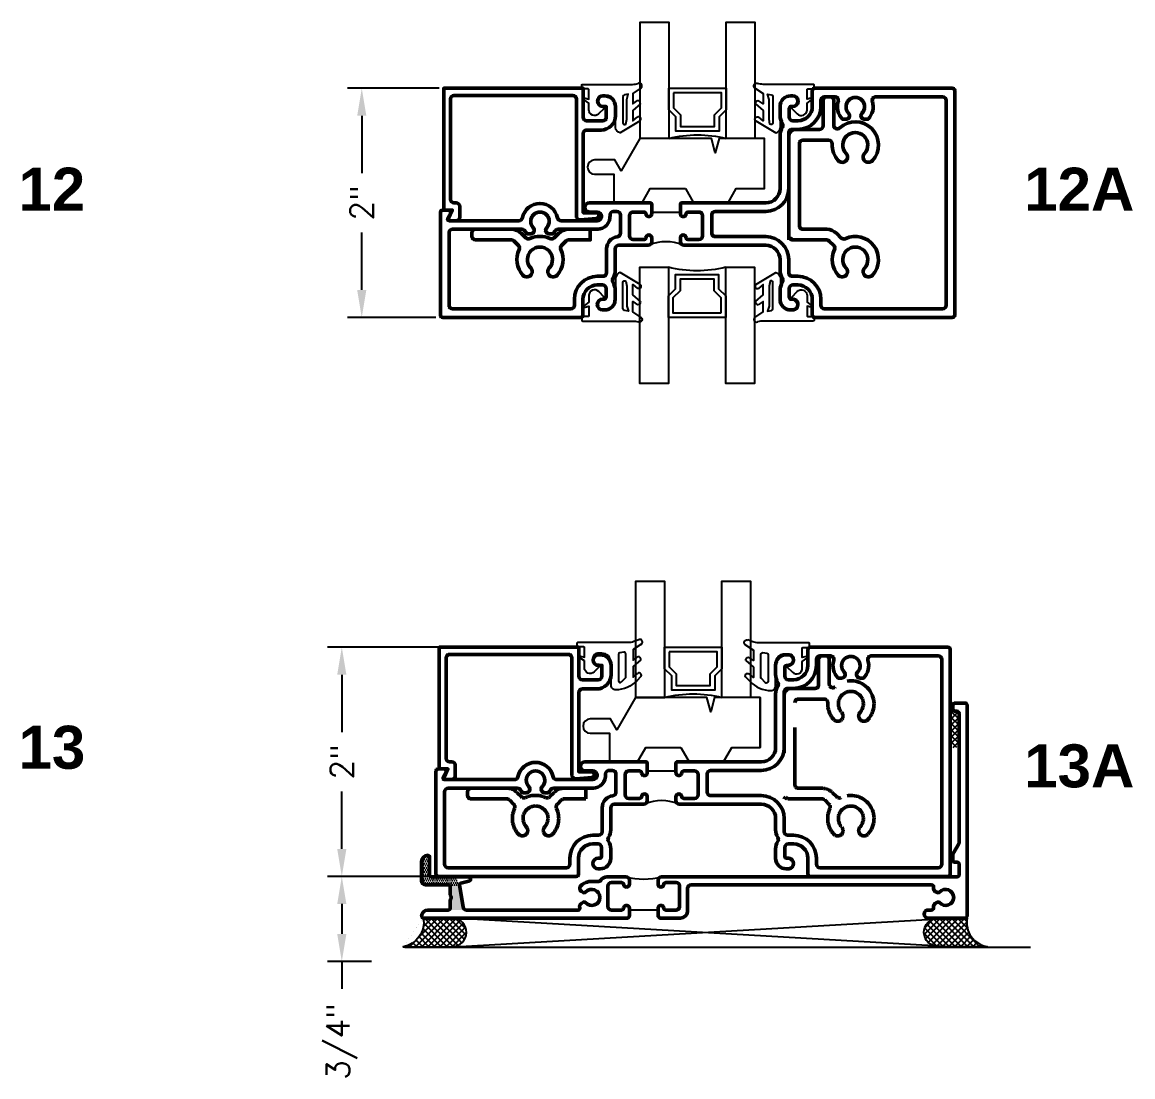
# Model space of a CAD drawing. Extents: x 0 to 139, y -15 to 75.
# Drawn here: x 21.304 to 23.725, y 3.114 to 5.414 of the extents above; entities that cross this region are included whole.
import ezdxf

# ---------------------------------------------------------------- set-up
doc = ezdxf.new("R2010")
doc.units = 0
doc.header["$MEASUREMENT"] = 0
doc.header["$PDMODE"] = 3
doc.linetypes.add('HIDDEN2', pattern=[0.1875, 0.125, -0.0625])
doc.layers.get('DEFPOINTS').update_dxf_attribs({"linetype": 'CONTINUOUS'})
for name, color, linetype in [('R-ANNO-DIMS', 3, 'CONTINUOUS'), ('R-ANNO-TEXT', 6, 'CONTINUOUS'), ('R-Det1', 4, 'CONTINUOUS'), ('R-Det2', 2, 'CONTINUOUS'), ('R-DET3', 5, 'CONTINUOUS'), ('R-OTLN', 1, 'CONTINUOUS'), ('R-PAT1', 5, 'CONTINUOUS')]:
    doc.layers.add(name, color=color, linetype=linetype)
doc.styles.get("Standard").update_dxf_attribs({"font": 'simplex'})
doc.styles.add('style1', font='arialbd.ttf')
doc.dimstyles.new('1-4size', dxfattribs={"dimtxt": 0.05, "dimasz": 0.06, "dimexe": 0.03125, "dimexo": 0.03125, "dimgap": 0.03125, "dimtad": 0, "dimdec": 5, "dimlfac": 4, "dimzin": 4, "dimdsep": 46, "dimlunit": 5, "dimtxsty": 'Standard', "dimcen": 0, "dimclrd": 256, "dimclre": 256, "dimclrt": 256, "dimadec": 0, "dimazin": 1, "dimtfac": 1, "dimtdec": 5, "dimtofl": 0, "dimtmove": 0, "dimatfit": 3, "dimfxl": 1, "dimfrac": 2, "dimtolj": 1, "dimtzin": 4, "dimarcsym": 0})
pattern_1 = [(45, (21.633847, 3.07383), (-0.006629126, 0.006629126), []), (135, (21.633847, 3.07383), (-0.006629126, -0.006629126), [])]

# ---------------------------------------------------------------- blocks, each defined once
blk = doc.blocks.new('*D101')
at = {"layer": 'DEFPOINTS', "color": 0}
for p in [(22.2444, 5.2697), (22.0442, 4.7699), (22.2373, 4.7699)]:
    blk.add_point(p, dxfattribs=at)
at = {"layer": 'R-ANNO-DIMS', "lineweight": -2}
for p, q in [((22.2131, 5.2697), (22.0129, 5.2697)), ((22.0442, 5.2097), (22.0442, 5.0844)), ((22.0442, 4.8299), (22.0442, 4.9552)), ((22.206, 4.7699), (22.0129, 4.7699))]:
    blk.add_line(p, q, dxfattribs=at)
at = {"layer": 'R-ANNO-DIMS'}
for points in [[(22.0342, 5.2097), (22.0542, 5.2097), (22.0442, 5.2697)], [(22.0342, 4.8299), (22.0542, 4.8299), (22.0442, 4.7699)]]:
    blk.add_solid(points, dxfattribs=at)
at = {"layer": 'R-ANNO-DIMS', "insert": (22.0442, 5.0198), "char_height": 0.05, "attachment_point": 5, "rotation": 90}
blk.add_mtext('\\A1;2"', dxfattribs=at)
blk = doc.blocks.new('*D87')
at = {"layer": 'DEFPOINTS', "color": 0}
for p in [(22.0007, 3.5507), (22.2411, 3.5507), (22.0963, 3.3654)]:
    blk.add_point(p, dxfattribs=at)
at = {"layer": 'R-ANNO-DIMS', "lineweight": -2}
for p, q in [((22.2098, 3.5507), (21.9694, 3.5507)), ((22.0007, 3.4907), (22.0007, 3.4254)), ((22.0651, 3.3654), (21.9694, 3.3654)), ((22.0007, 3.3654), (22.0007, 3.3054))]:
    blk.add_line(p, q, dxfattribs=at)
at = {"layer": 'R-ANNO-DIMS'}
for points in [[(21.9907, 3.4907), (22.0107, 3.4907), (22.0007, 3.5507)], [(21.9907, 3.4254), (22.0107, 3.4254), (22.0007, 3.3654)]]:
    blk.add_solid(points, dxfattribs=at)
at = {"layer": 'R-ANNO-DIMS', "insert": (22.0007, 3.1908), "char_height": 0.05, "attachment_point": 5, "rotation": 90}
blk.add_mtext('\\A1;3/4"', dxfattribs=at)
blk = doc.blocks.new('*D105')
at = {"layer": 'DEFPOINTS', "color": 0}
for p in [(22.0007, 4.0506), (22.2444, 4.0506), (22.2411, 3.5507)]:
    blk.add_point(p, dxfattribs=at)
at = {"layer": 'R-ANNO-DIMS', "lineweight": -2}
for p, q in [((22.2132, 4.0506), (21.9694, 4.0506)), ((22.0007, 3.9906), (22.0007, 3.8652)), ((22.0007, 3.6107), (22.0007, 3.7361)), ((22.2098, 3.5507), (21.9694, 3.5507))]:
    blk.add_line(p, q, dxfattribs=at)
at = {"layer": 'R-ANNO-DIMS'}
for points in [[(21.9907, 3.9906), (22.0107, 3.9906), (22.0007, 4.0506)], [(21.9907, 3.6107), (22.0107, 3.6107), (22.0007, 3.5507)]]:
    blk.add_solid(points, dxfattribs=at)
at = {"layer": 'R-ANNO-DIMS', "insert": (22.0007, 3.8006), "char_height": 0.05, "attachment_point": 5, "rotation": 90}
blk.add_mtext('\\A1;2"', dxfattribs=at)
blk = doc.blocks.new('P2728')
at = {"layer": 'R-Det2'}
blk.add_lwpolyline([(0.442, -0.0279), (0.4061, -0.0635, -0.209411), (0.2223, -0.144, -0.414214), (0.1823, -0.104), (0.1823, 0.096, 0.414214), (0.1023, 0.176), (0.064, 0.176, 0.388879), (0.0241, 0.1395), (0.0227, 0.1235, 0.440011), (0.0626, 0.08), (0.0765, 0.08, -0.668179), (0.0836, 0.0629), (0.0354, 0.0146, -0.668179), (-0.05, 0.05), (-0.05, 0.1088), (-0.0896, 0.137, -0.836323), (-0.0829, 0.1512), (-0.05, 0.1424), (-0.05, 0.2263, 0.414214), (-0.056, 0.2323), (-0.106, 0.2323, -0.414214), (-0.112, 0.2383), (-0.112, 0.2663, -0.414214), (-0.106, 0.2723), (0.3321, 0.2723, 0.082176), (0.3804, 0.2803), (0.4258, 0.2966)], format="xyb", dxfattribs=at)
for points in [[(0.4498, 0.2574), (0.3762, 0.2079), (0.3762, 0.1168), (0.418, 0.1478)], [(0.4433, 0.1184), (0.3762, 0.0606), (0.3762, -0.0312), (0.4143, 0.0005)]]:
    blk.add_lwpolyline(points, dxfattribs=at)
at = {"layer": 'R-Det2', "lineweight": 25}
blk.add_lwpolyline([(0.2601, 0.1811, 0.372312), (0.2473, 0.1662), (0.2473, -0.064, 0.668179), (0.2729, -0.0746), (0.3068, -0.0407, 0.198912), (0.3112, -0.0301), (0.3112, 0.1712, 0.457395), (0.294, 0.186)], format="xyb", close=True, dxfattribs=at)
at = {"layer": 'R-Det2', "ltscale": 0.1}
for centre, radius, start, end in [((0.4329, 0.274), 0.0237, 292.23453, 112.23453), ((0.4136, 0.1184), 0.0297, 360, 81.53968), ((0.4269, -0.0149), 0.0199, 310.29781, 130.29781)]:
    blk.add_arc(centre, radius, start, end, dxfattribs=at)
blk = doc.blocks.new('P2728 compress')
at = {"layer": 'R-Det2'}
blk.add_lwpolyline([(176.2659, 42.9271), (176.3716, 42.7527, -0.301952), (176.3243, 42.7127), (176.1243, 42.7127, 0.414214), (176.0443, 42.6327), (176.0443, 42.5943, 0.388879), (176.0809, 42.5545), (176.0969, 42.5531, 0.440011), (176.1403, 42.5929), (176.1403, 42.6069, -0.668179), (176.1574, 42.614), (176.2057, 42.5657, -0.668179), (176.1703, 42.4804), (176.1115, 42.4804), (176.0833, 42.4407, -0.836323), (176.0691, 42.4474), (176.0779, 42.4804), (175.994, 42.4804, 0.414214), (175.988, 42.4744), (175.988, 42.4244, -0.414214), (175.982, 42.4184), (175.954, 42.4184, -0.414214), (175.948, 42.4244), (175.948, 42.8625, 0.083245), (175.9398, 42.9113), (175.9398, 42.9113)], format="xyb", dxfattribs=at)
for points in [[(175.9784, 42.9372), (176.0279, 42.8636), (176.119, 42.8636), (176.088, 42.9053)], [(176.1173, 42.9307), (176.1752, 42.8636), (176.267, 42.8636), (176.2353, 42.9016)]]:
    blk.add_lwpolyline(points, dxfattribs=at)
at = {"layer": 'R-Det2', "lineweight": 25}
blk.add_lwpolyline([(176.0393, 42.7905, 0.372312), (176.0541, 42.7777), (176.2843, 42.7777, 0.668179), (176.2949, 42.8033), (176.2522, 42.8117), (176.0784, 42.811), (176.0343, 42.8244)], format="xyb", close=True, dxfattribs=at)
at = {"layer": 'R-Det2', "ltscale": 0.1}
for centre, radius, start, end in [((175.9618, 42.9203), 0.0237, 22.23453, 202.23453), ((176.1173, 42.901), 0.0297, 90, 171.53968), ((176.2507, 42.9142), 0.0199, 40.29781, 220.29781)]:
    blk.add_arc(centre, radius, start, end, dxfattribs=at)

msp = doc.modelspace()

# ---------------------------------------------------------------- hatches: boundary and pattern name
at = {"layer": 'R-PAT1'}
h = msp.add_hatch(dxfattribs=at)
h.set_pattern_fill('ANSI37', color=256, scale=0.075, style=0)
h.set_pattern_definition(pattern_1)
h.paths.add_polyline_path([(23.3464368, 3.8320657), (23.3272857, 3.8320657), (23.3272857, 3.9112044), (23.3464368, 3.9112044)])
edge = h.paths.add_edge_path()
edge.add_line((23.3464368, 3.8320657), (23.3272857, 3.8320657))
h = msp.add_hatch(dxfattribs=at)
h.set_pattern_fill('DOTS', color=256, scale=0.075, style=0)
h.set_pattern_definition([(0, (21.8194956, 1.938483), (0.00234375, 0.0046875), [0, -0.0046875])])
edge = h.paths.add_edge_path()
edge.add_arc((22.2333047, 3.5289544), 0.00375, 0, 90)
edge.add_line((22.2333047, 3.5327044), (22.1833047, 3.5327044))
edge.add_arc((22.1833047, 3.5414544), 0.00875, 180, 270, ccw=False)
edge.add_line((22.1745547, 3.5414544), (22.1745547, 3.5834544))
edge.add_arc((22.1883047, 3.5834544), 0.01375, 90, 180, ccw=False)
edge.add_arc((22.1883047, 3.5934544), 0.00375, 0, 90, ccw=False)
edge.add_line((22.1920547, 3.5934544), (22.1920547, 3.5539544))
edge.add_arc((22.1958047, 3.5539544), 0.00375, 180, 270)
edge.add_line((22.1958047, 3.5502044), (22.2390547, 3.5502044))
edge.add_arc((22.2390547, 3.5347044), 0.0155, 0, 90, ccw=False)
edge.add_line((22.2545547, 3.5347044), (22.2545547, 3.5289544))
edge.add_line((22.2545547, 3.5289544), (22.2370547, 3.5289544))
h = msp.add_hatch(color=256, dxfattribs=at)
edge = h.paths.add_edge_path()
edge.add_line((22.2371843, 3.5105445), (22.2371843, 3.5287044))
edge.add_arc((22.2334343, 3.5287044), 0.00375, 0.0000001, 61.0449758)
edge.add_arc((22.2353708, 3.5322044), 0.00025, 90, 241.0449758, ccw=False)
edge.add_line((22.2353708, 3.5324544), (22.2573544, 3.5324544))
edge.add_arc((22.2573544, 3.5322044), 0.00025, -0.871147, 89.9999994, ccw=False)
edge.add_arc((22.2613539, 3.5321436), 0.00375, 179.1288536, 188.7056474)
edge.add_line((22.2576471, 3.531576), (22.2649272, 3.4840313))
edge.add_arc((22.272588, 3.4852044), 0.00775, 188.7056474, 249.6358653)
edge.add_arc((22.2698041, 3.4777044), 0.00025, -89.9999999, 69.6358653, ccw=False)
edge.add_line((22.2698041, 3.4774544), (22.2353708, 3.4774544))
edge.add_arc((22.2353708, 3.4777044), 0.00025, 118.9550242, 270, ccw=False)
edge.add_arc((22.2334343, 3.4812044), 0.00375, 298.9550242, 359.9999999)
edge.add_line((22.2371843, 3.4812044), (22.2371843, 3.4993642))
edge.add_arc((22.2409343, 3.4993642), 0.00375, 131.8103149, 180, ccw=False)
edge.add_arc((22.2359343, 3.5049544), 0.00375, 311.8103149, 408.1896851)
edge.add_arc((22.2409343, 3.5105445), 0.00375, 180, 228.1896851, ccw=False)
h = msp.add_hatch(dxfattribs=at)
h.set_pattern_fill('ANSI37', color=256, scale=0.075, style=0)
h.set_pattern_definition([(45, (21.546345, 3.07383), (-0.00662913, 0.00662913), []), (135, (21.546345, 3.07383), (-0.00662913, -0.00662913), [])])
edge = h.paths.add_edge_path()
edge.add_line((22.1339291, 3.3974886), (22.2410899, 3.3974886))
edge.add_arc((22.2410899, 3.4289325), 0.0314439, 270.0000074, 447.4627237)
edge.add_line((22.2424819, 3.4603456), (22.1784343, 3.4599544))
edge.add_arc((22.1258099, 3.4503606), 0.0534918, -81.2696477, 10.3319009, ccw=False)
h = msp.add_hatch(dxfattribs=at)
h.set_pattern_fill('ANSI37', color=256, scale=0.075, style=0)
h.set_pattern_definition(pattern_1)
edge = h.paths.add_edge_path()
edge.add_line((23.4085716, 3.3974886), (23.3014108, 3.3974886))
edge.add_arc((23.3014108, 3.4289325), 0.0314439, 92.5372763, 269.9999926, ccw=False)
edge.add_line((23.3000188, 3.4603456), (23.3640664, 3.4599544))
edge.add_arc((23.4166908, 3.4503606), 0.0534918, 169.6680991, 261.2696477)

# ---------------------------------------------------------------- linework, layer by layer
at = {"layer": 'R-Det1', "color": 5}
msp.add_line((22.1383969, 3.3966417), (23.5023969, 3.3966417), dxfattribs=at)
at = {"layer": 'R-Det1', "lineweight": 50}
for points in [[(22.5660966, 5.1787487, 0.4144), (22.5973466, 5.2099987), (22.5973466, 5.2299987, 0.413978903), (22.5740966, 5.2532487), (22.5699716, 5.2532487, 1), (22.5699716, 5.2299987), (22.5773466, 5.2299987), (22.5773466, 5.2064987, -0.412903226), (22.5695966, 5.1987487), (22.5348466, 5.1987487, -0.412903226), (22.5270966, 5.2064987), (22.5270966, 5.2697487), (22.2228216, 5.2697487), (22.2228216, 5.0042487), (22.2415716, 5.0042487), (22.2334216, 4.9866487, 0.54845844), (22.2370716, 4.9809987), (22.2503216, 4.9809987, 0.413333333), (22.2578216, 4.9884987), (22.2578216, 5.0042487), (22.2578216, 5.0119987, 0.412903226), (22.2500716, 5.0197487), (22.2453216, 5.0197487, -0.413333333), (22.2378216, 5.0272487), (22.2378216, 5.2464987, -0.412903226), (22.2455716, 5.2542487), (22.5043466, 5.2542487, -0.412903226), (22.5120966, 5.2464987), (22.5120966, 4.9906987, 0.437927019), (22.5204716, 4.9829737), (22.5555466, 4.9857737, 0.963981017), (22.5550716, 4.9982487), (22.5270966, 4.9982487), (22.5270966, 5.1709987, -0.412903226), (22.5348466, 5.1787487), (22.5660966, 5.1787487)], [(22.5563965, 3.9595796, 0.4144), (22.5876465, 3.9908296), (22.5876465, 4.0108296, 0.413978903), (22.5643965, 4.0340796), (22.5602715, 4.0340796, 1), (22.5602715, 4.0108296), (22.5676465, 4.0108296), (22.5676465, 3.9873296, -0.412903226), (22.5598965, 3.9795796), (22.5251465, 3.9795796, -0.412903226), (22.5173965, 3.9873296), (22.5173965, 4.0505796), (22.2131215, 4.0505796), (22.2131215, 3.7850796), (22.2318715, 3.7850796), (22.2237215, 3.7674796, 0.54845844), (22.2273715, 3.7618296), (22.2406215, 3.7618296, 0.413333333), (22.2481215, 3.7693296), (22.2481215, 3.7850796), (22.2481215, 3.7928296, 0.412903226), (22.2403715, 3.8005796), (22.2356215, 3.8005796, -0.413333333), (22.2281215, 3.8080796), (22.2281215, 4.0273296, -0.412903226), (22.2358715, 4.0350796), (22.4946465, 4.0350796, -0.412903226), (22.5023965, 4.0273296), (22.5023965, 3.7715296, 0.437927019), (22.5107715, 3.7638046), (22.5458465, 3.7666046, 0.963981017), (22.5453715, 3.7790796), (22.5173965, 3.7790796), (22.5173965, 3.9518296, -0.412903226), (22.5251465, 3.9595796), (22.5563965, 3.9595796)], [(22.6901925, 3.4774544), (22.6901925, 3.4637044), (22.6939425, 3.4599544), (22.7391925, 3.4599544, 0.414213562), (22.7546925, 3.4754544), (22.7546925, 3.5247044, -0.414213562), (22.7624425, 3.5324544), (23.286028, 3.5324544, -0.479177678), (23.2909111, 3.5263798, 0.326902553), (23.294605, 3.5180025), (23.2991103, 3.5154013, 0.362476227), (23.3038452, 3.5162233, -2.733900699), (23.3037981, 3.4936404, 0.363658542), (23.299053, 3.4944744), (23.2945388, 3.4918681, 0.32605407), (23.2908399, 3.483514, -0.478235213), (23.2859534, 3.4774544), (23.2790664, 3.4774544, 1), (23.2790664, 3.4599544), (23.3603164, 3.4599544, 0.414213562), (23.3640664, 3.4637044), (23.3640664, 3.9249544, 0.414213562), (23.3603164, 3.9287044), (23.3378164, 3.9287044, 0.414213562), (23.3328164, 3.9237044), (23.3328164, 3.9161173, 0.414213562), (23.3378164, 3.9111173), (23.3415664, 3.9111173, -0.414213562), (23.3465664, 3.9061173), (23.3465664, 3.6243598, -0.131652498), (23.3458965, 3.6218598), (23.3334863, 3.6003646, 0.131652498), (23.3328164, 3.5978646), (23.3328164, 3.5854544, 0.414213562), (23.3365664, 3.5817044), (23.3428164, 3.5817044, -0.414213562), (23.3465664, 3.5779544), (23.3465664, 3.5537044, -0.414213562), (23.3428164, 3.5499544), (22.6979425, 3.5499544, 0.414213562), (22.6901925, 3.5422044), (22.6901925, 3.5337044, 0.414213562), (22.6964425, 3.5274544, 0.414213562), (22.7026925, 3.5337044, -0.414213562), (22.7064425, 3.5374544), (22.7294425, 3.5374544, -0.414213562), (22.7371925, 3.5297044), (22.7371925, 3.4852044, -0.414213562), (22.7294425, 3.4774544), (22.7064425, 3.4774544, -0.414213562), (22.7026925, 3.4812044, 0.414213562), (22.6964425, 3.4874544, 0.414213562), (22.6901925, 3.4812044)], [(22.6276925, 3.4774544), (22.6276925, 3.4812044, 0.414213562), (22.6214425, 3.4874544, 0.414213562), (22.6151925, 3.4812044, -0.414213562), (22.6114425, 3.4774544), (22.5884425, 3.4774544, -0.414213562), (22.5806925, 3.4852044), (22.5806925, 3.5297044, -0.414213562), (22.5884425, 3.5374544), (22.6114425, 3.5374544, -0.414213562), (22.6151925, 3.5337044, 0.414213562), (22.6214425, 3.5274544, 0.414213562), (22.6276925, 3.5337044), (22.6276925, 3.5422044, 0.414213562), (22.6199425, 3.5499544), (22.5786925, 3.5499544, 0.264369316), (22.565374, 3.5423832, -0.264369316), (22.5610776, 3.5399409), (22.5456925, 3.5399409, 0.191511435), (22.5216595, 3.5303852, 0.502039847), (22.5231061, 3.5180394), (22.5276114, 3.5154382, 0.362476227), (22.5323463, 3.5162603, -2.733900699), (22.5322991, 3.4936773, 0.363658542), (22.5275541, 3.4945113), (22.5225316, 3.4916116), (22.5230516, 3.4919368, 0.367028404), (22.5196336, 3.4825102, -0.522670008), (22.5161183, 3.4774544), (22.272588, 3.4774544, -0.370379328), (22.2649272, 3.4840313), (22.2576471, 3.531576, -0.387335755), (22.2604459, 3.535782), (22.2777606, 3.5401032, 0.88462431), (22.2765499, 3.5499544), (22.1959343, 3.5499544, -0.414213562), (22.1921843, 3.5537044), (22.1921843, 3.5932044, 0.414213562), (22.1884343, 3.5969544, 0.414213562), (22.1746843, 3.5832044), (22.1746843, 3.5412044, 0.414213562), (22.1834343, 3.5324544), (22.2334343, 3.5324544, -0.414213562), (22.2371843, 3.5287044), (22.2371843, 3.5105445, 0.213421765), (22.2384343, 3.5077495, -0.430614686), (22.238586, 3.5023027), (22.2382827, 3.5019994, 0.198912367), (22.2371843, 3.4993478), (22.2371843, 3.4812044, -0.414213562), (22.2334343, 3.4774544), (22.1884343, 3.4774544, 0.414213562), (22.1746843, 3.4637044), (22.1746843, 3.4637044, 0.414213562), (22.1784343, 3.4599544), (22.6239425, 3.4599544), (22.6276925, 3.4637044)]]:
    msp.add_lwpolyline(points, format="xyb", close=True, dxfattribs=at)
at = {"layer": 'R-Det2', "color": 2, "linetype": 'Continuous'}
for p, q in [((22.6552686, 5.0198734), (22.5940948, 5.0198734)), ((22.7677686, 5.0198734), (22.8426921, 5.0198734)), ((22.6417857, 3.9412044), (22.7042857, 3.9412044)), ((22.8917857, 3.9412044), (22.8292857, 3.9412044)), ((22.9125197, 3.9412046), (22.9125197, 3.8319544)), ((22.6455685, 3.8007044), (22.5843947, 3.8007044)), ((22.7580685, 3.8007044), (22.8329921, 3.8007044))]:
    msp.add_line(p, q, dxfattribs=at)
at = {"layer": 'R-Det2', "color": 2}
for p, q in [((22.6417807, 3.9412041), (22.7042807, 3.9412041)), ((22.8917807, 3.9412041), (22.8292807, 3.9412041))]:
    msp.add_line(p, q, dxfattribs=at)
at = {"layer": 'R-Det2'}
for points in [[(22.7135711, 5.1603736), (22.6510711, 5.1603737), (22.6510711, 5.4138946), (22.7135711, 5.4138946), (22.7135711, 5.2698737), (22.8385711, 5.2698737), (22.8385711, 5.4138946), (22.9010711, 5.4138946), (22.9010711, 5.1603737), (22.8385711, 5.1603737), (22.8385711, 5.2698737), (22.8385711, 5.2228737), (22.8230711, 5.2073737), (22.8230711, 5.1761237), (22.7290711, 5.1761237), (22.7290711, 5.2073737), (22.7135711, 5.2228737), (22.7135711, 5.2698737), (22.7135711, 5.1603737, -0.123310184), (22.8385711, 5.1603737, 0.875557935)], [(22.8376585, 4.8794198), (22.9001585, 4.8794198), (22.9001585, 4.6258989), (22.8376585, 4.6258989), (22.8376585, 4.7699198), (22.7126585, 4.7699198), (22.7126585, 4.6258989), (22.6501585, 4.6258989), (22.6501585, 4.8794198), (22.7126585, 4.8794198), (22.7126585, 4.7699198), (22.7126585, 4.8169198), (22.7281585, 4.8324198), (22.7281585, 4.8636698), (22.8221585, 4.8636698), (22.8221585, 4.8324198), (22.8376585, 4.8169198), (22.8376585, 4.7699198), (22.8376585, 4.8794198, -0.123310184), (22.7126585, 4.8794198, 0.875557935)], [(22.7043846, 3.9412046), (22.6418846, 3.9412046), (22.6418846, 4.1947255), (22.7043846, 4.1947255), (22.7043846, 4.0507046), (22.8293846, 4.0507046), (22.8293846, 4.1947255), (22.8918846, 4.1947255), (22.8918846, 3.9412046), (22.8293846, 3.9412046), (22.8293846, 4.0507046), (22.8293846, 4.0037046), (22.8138846, 3.9882046), (22.8138846, 3.9569546), (22.7198846, 3.9569546), (22.7198846, 3.9882046), (22.7043846, 4.0037046), (22.7043846, 4.0507046), (22.7043846, 3.9412046, -0.123310184), (22.8293846, 3.9412046, 0.875557935)]]:
    msp.add_lwpolyline(points, format="xyb", dxfattribs=at)
for points in [[(22.7235711, 5.2598737), (22.7235711, 5.2270158), (22.7390711, 5.2115158), (22.7390711, 5.1861237), (22.8130711, 5.1861237), (22.8130711, 5.2115158), (22.8285711, 5.2270158), (22.8285711, 5.2598737), (22.7235711, 5.2598737)], [(22.8276585, 4.7799198), (22.8276585, 4.8127777), (22.8121585, 4.8282777), (22.8121585, 4.8536698), (22.7381585, 4.8536698), (22.7381585, 4.8282777), (22.7226585, 4.8127777), (22.7226585, 4.7799198), (22.8276585, 4.7799198)], [(22.7143846, 4.0407046), (22.7143846, 4.0078467), (22.7298846, 3.9923467), (22.7298846, 3.9669546), (22.8038846, 3.9669546), (22.8038846, 3.9923467), (22.8193846, 4.0078467), (22.8193846, 4.0407046), (22.7143846, 4.0407046)]]:
    msp.add_lwpolyline(points, dxfattribs=at)
msp.add_lwpolyline([(22.7497264, 5.0511234), (22.7677686, 5.0198734), (22.8426921, 5.0198734), (22.8607343, 5.0511234), (22.9222198, 5.0511234), (22.9222198, 5.1603737), (22.823142, 5.1603737), (22.8147686, 5.1291237), (22.8063952, 5.1603737), (22.6503605, 5.1603737), (22.6096934, 5.0899362), (22.5961617, 5.1133737), (22.5517881, 5.1133737, 0.414213562), (22.5362881, 5.0978737), (22.5362881, 5.0976237, 0.414213562), (22.5517881, 5.0821237), (22.5940948, 5.0821237), (22.5940948, 5.0198734), (22.6552686, 5.0198734), (22.6733108, 5.0511234)], format="xyb", close=True, dxfattribs=at)
at = {"layer": 'R-Det2', "color": 2}
msp.add_lwpolyline([(22.740043, 3.8319544), (22.7580852, 3.8007044), (22.8330088, 3.8007044), (22.851051, 3.8319544), (22.9125364, 3.8319544), (22.9125364, 3.9412046), (22.8134586, 3.9412046), (22.8050852, 3.9099546), (22.7967118, 3.9412046), (22.6406771, 3.9412046), (22.60001, 3.8707671), (22.5864783, 3.8942046), (22.5421048, 3.8942046, 0.414213562), (22.5266048, 3.8787046), (22.5266048, 3.8784546, 0.414213562), (22.5421048, 3.8629546), (22.5844114, 3.8629546), (22.5844114, 3.8007044), (22.6455852, 3.8007044), (22.6636274, 3.8319544)], format="xyb", close=True, dxfattribs=at)
at = {"layer": 'R-DET3'}
for p, q in [((23.3284368, 3.3974544), (22.2462247, 3.4599544)), ((22.2462247, 3.3974544), (23.3284368, 3.4599544))]:
    msp.add_line(p, q, dxfattribs=at)
at = {"layer": 'R-DET3', "lineweight": 50}
msp.add_lwpolyline([(22.9749797, 4.9388737), (22.9787297, 4.9426237), (22.9824797, 4.9388737), (23.0578352, 4.9388737, -0.198912367), (23.0633152, 4.9366037), (23.0731719, 4.926747, -0.318046065), (23.0746827, 4.9179217, 0.306554229), (23.0830631, 4.861941, 0.506230383), (23.1016877, 4.8639972, 0.327818123), (23.1001772, 4.8776784, -2.278081172), (23.1402943, 4.8776784, 0.327818123), (23.1387839, 4.8639972, 0.506230383), (23.1574085, 4.861941, 0.825601817), (23.0984375, 4.9416765, -0.318046065), (23.0896122, 4.9431873), (23.0797555, 4.953044, 0.198912367), (23.0578352, 4.9621237), (23.0059868, 4.9621237, -0.414213562), (22.9982368, 4.9698737), (22.9982368, 5.1490395, -0.414213562), (23.0059868, 5.1567895), (23.0620588, 5.1567895, -0.428959716), (23.0697991, 5.1486515, 0.201044496), (23.0830631, 5.111941, 0.061644757), (23.0852395, 5.1100923, 0.431131542), (23.1016877, 5.1139972, 0.327818123), (23.1001772, 5.1276784, -2.278081172), (23.1402943, 5.1276784, 0.327818123), (23.1387839, 5.1139972, 0.506230383), (23.1574085, 5.111941, 0.956981471), (23.0862079, 5.1834376, -0.651659058), (23.0732358, 5.1891641), (23.0732358, 5.2433734, 0.414213562), (23.0654858, 5.2511234), (23.0577358, 5.2511234, 0.414213562), (23.0499858, 5.2433734), (23.0499858, 5.1877895, -0.414213562), (23.0422358, 5.1800395), (22.9904868, 5.1800395, 0.414213562), (22.9749868, 5.1645395), (22.9749868, 4.9388807)], format="xyb", dxfattribs=at)
msp.add_lwpolyline([(22.2844843, 4.9544987), (22.2844843, 4.9467487, 0.414213562), (22.2922343, 4.9389987), (22.3703312, 4.9389987, -0.198912367), (22.3758112, 4.9367287), (22.3856704, 4.9268695, -0.318046065), (22.3871812, 4.9180442, 0.306554229), (22.3955616, 4.8620635, 0.506230383), (22.4141862, 4.8641197, 0.327818123), (22.4126757, 4.8778009, -2.278081172), (22.4527928, 4.8778009, 0.327818123), (22.4512824, 4.8641197, 0.506230383), (22.469907, 4.8620635, 0.306554229), (22.4782874, 4.9180442, -0.318046065), (22.4797981, 4.9268695), (22.4896548, 4.9367262, -0.198912367), (22.4951349, 4.9389962), (22.5423318, 4.9389962), (22.5423318, 4.9622462), (22.4952385, 4.9622462, 0.198912367), (22.4731414, 4.9530932), (22.4633579, 4.9433098, -0.318046065), (22.4545326, 4.941799, 0.226939718), (22.410936, 4.941799, -0.318046065), (22.4021107, 4.9433098), (22.3923247, 4.9530957, 0.198912367), (22.3702276, 4.9622487), (22.2922343, 4.9622487, 0.414213562)], format="xyb", close=True, dxfattribs=at)
at = {"layer": 'R-DET3', "linetype": 'HIDDEN2', "lineweight": 50}
msp.add_lwpolyline([(22.9652796, 3.7197046), (22.9690296, 3.7234546), (22.9727796, 3.7197046), (23.0481351, 3.7197046, -0.198912367), (23.0536151, 3.7174347), (23.0634718, 3.707578, -0.318046065), (23.0649826, 3.6987526, 0.306554229), (23.073363, 3.6427719, 0.506230383), (23.0919876, 3.6448282, 0.327818123), (23.0904772, 3.6585094, -2.278081172), (23.1305942, 3.6585094, 0.327818123), (23.1290838, 3.6448282, 0.506230383), (23.1477084, 3.6427719, 0.825601817), (23.0887374, 3.7225075, -0.318046065), (23.0799121, 3.7240182), (23.0700554, 3.7338749, 0.198912367), (23.0481351, 3.7429546), (22.9962867, 3.7429546, -0.414213562), (22.9885367, 3.7507046), (22.9885367, 3.9298705, -0.414213562), (22.9962867, 3.9376205), (23.0523587, 3.9376205, -0.428959716), (23.060099, 3.9294825, 0.201044496), (23.073363, 3.8927719, 0.061644757), (23.0755394, 3.8909232, 0.431131542), (23.0919876, 3.8948282, 0.327818123), (23.0904772, 3.9085094, -2.278081172), (23.1305942, 3.9085094, 0.327818123), (23.1290838, 3.8948282, 0.506230383), (23.1477084, 3.8927719, 0.956981471), (23.0765078, 3.9642686, -0.651659058), (23.0635357, 3.9699951), (23.0635357, 4.0242044, 0.414213562), (23.0557857, 4.0319544), (23.0480357, 4.0319544, 0.414213562), (23.0402857, 4.0242044), (23.0402857, 3.9686205, -0.414213562), (23.0325357, 3.9608705), (22.9807867, 3.9608705, 0.414213562), (22.9652867, 3.9453705), (22.9652867, 3.7197117)], format="xyb", dxfattribs=at)
msp.add_lwpolyline([(22.2747842, 3.7353296), (22.2747842, 3.7275796, 0.414213562), (22.2825342, 3.7198296), (22.3606311, 3.7198296, -0.198912367), (22.3661111, 3.7175597), (22.3759703, 3.7077005, -0.318046065), (22.3774811, 3.6988751, 0.306554229), (22.3858615, 3.6428944, 0.506230383), (22.4044861, 3.6449507, 0.327818123), (22.4029757, 3.6586319, -2.278081172), (22.4430927, 3.6586319, 0.327818123), (22.4415823, 3.6449507, 0.506230383), (22.4602069, 3.6428944, 0.306554229), (22.4685873, 3.6988751, -0.318046065), (22.470098, 3.7077005), (22.4799548, 3.7175572, -0.198912367), (22.4854348, 3.7198271), (22.5326317, 3.7198271), (22.5326317, 3.7430771), (22.4855384, 3.7430771, 0.198912367), (22.4634413, 3.7339242), (22.4536578, 3.7241407, -0.318046065), (22.4448325, 3.72263, 0.226939718), (22.4012359, 3.72263, -0.318046065), (22.3924106, 3.7241407), (22.3826246, 3.7339267, 0.198912367), (22.3605275, 3.7430796), (22.2825342, 3.7430796, 0.414213562)], format="xyb", close=True, dxfattribs=at)
at = {"layer": 'R-OTLN', "lineweight": 50}
for points in [[(22.7388618, 4.9961234, 0.414213562), (22.7451118, 4.9898734, 0.414213562), (22.7513618, 4.9961234, -0.414213562), (22.7551118, 4.9998734), (22.7793618, 4.9998734, -0.414213562), (22.7871118, 4.9921234), (22.7871118, 4.9476234, -0.414213562), (22.7793618, 4.9398734), (22.7551118, 4.9398734, -0.414213562), (22.7513618, 4.9436234, 0.414213562), (22.7451118, 4.9498734, 0.414213562), (22.7388618, 4.9436234), (22.7388618, 4.9351234, 0.414213562), (22.7466118, 4.9273734), (22.9249855, 4.9273734, -0.414213562), (22.9562355, 4.8961234), (22.9562355, 4.871775, 0.14332406), (22.9611663, 4.8549268, -0.292659876), (22.9611663, 4.84657, 0.14332406), (22.9562355, 4.8297219), (22.9562355, 4.8096234, 0.414213245), (22.9794858, 4.7863732), (22.9851108, 4.7863734, 0.863711889), (22.9851108, 4.8096234), (22.9799854, 4.8096236, -0.414202682), (22.9762355, 4.8133736), (22.9762355, 4.8331234, -0.414213562), (22.9839855, 4.8408734), (22.9952358, 4.8408734, -0.414213562), (23.0264858, 4.8096234), (23.0264858, 4.7748734, 0.414213562), (23.0314858, 4.7698734), (23.3319858, 4.7698734, 0.414213562), (23.3369858, 4.7748734), (23.3369858, 5.2648734, 0.414213562), (23.3319858, 5.2698734), (23.0314858, 5.2698734, 0.414213562), (23.0264858, 5.2648734), (23.0264858, 5.2301234, -0.414213562), (22.9952358, 5.1988734), (22.9839855, 5.1988734, -0.414213562), (22.9762355, 5.2066234), (22.9762355, 5.2263732, -0.414213562), (22.9799855, 5.2301232), (22.9836108, 5.2301232, 1), (22.9836108, 5.2533732), (22.9794858, 5.2533734, 0.414219861), (22.9562355, 5.2301232), (22.9562355, 5.210025, 0.14332406), (22.9611663, 5.1931768, -0.292659876), (22.9611663, 5.18482, 0.14332406), (22.9562355, 5.1679719), (22.9562355, 5.0511234, -0.414213562), (22.9249855, 5.0198734), (22.7413618, 5.0198734), (22.7388618, 5.0173734)], [(23.0452358, 4.8096234, 0.414213562), (22.9952358, 4.8596234), (22.9827355, 4.8596234, -0.414213562), (22.9749855, 4.8673734), (22.9749855, 4.8961234, 0.414213562), (22.9249855, 4.9461234), (22.8148868, 4.9461234, -0.414213562), (22.8071368, 4.9538734), (22.8071368, 4.9933734, -0.414213562), (22.8148868, 5.0011234), (22.9249855, 5.0011234, 0.414213562), (22.9749855, 5.0511234), (22.9749855, 5.1723734, -0.414213562), (22.9827355, 5.1801234), (22.9952358, 5.1801234, 0.414213562), (23.0452358, 5.2301234), (23.0452358, 5.2433734, -0.414213562), (23.0529858, 5.2511234), (23.0755536, 5.2511234, -0.504614175), (23.0829608, 5.241094, 0.27464271), (23.0923353, 5.2023734), (23.1001423, 5.2023734, 0.662771717), (23.1057039, 5.2155207, -2.363944859), (23.1347677, 5.2155207, 0.662771717), (23.1403293, 5.2023734), (23.1481363, 5.2023734, 0.27464271), (23.1575108, 5.241094, -0.504614175), (23.164918, 5.2511234), (23.3104858, 5.2511234, -0.414213562), (23.3182358, 5.2433734), (23.3182358, 4.7963734, -0.414213562), (23.3104858, 4.7886234), (23.0529858, 4.7886234, -0.414213562), (23.0452358, 4.7963734)], [(22.6763618, 4.9961234), (22.6763618, 5.0173734), (22.6738618, 5.0198734), (22.5405818, 5.0198734, 0.414213562), (22.5305818, 5.0098734, 0.414213562), (22.5405818, 4.9998734), (22.5575818, 4.9998734, -0.414213562), (22.5668318, 4.9906234), (22.5668318, 4.9902487, -0.414213562), (22.5575818, 4.9809987), (22.4785826, 4.9809987, -0.357791189), (22.4709816, 4.9872363, 0.820635671), (22.394487, 4.9872363, -0.357791189), (22.386886, 4.9809987), (22.2349445, 4.9809987, -0.577364024), (22.2316968, 4.9866237), (22.2389858, 4.9992484), (22.2339858, 5.0042487), (22.2207358, 5.0042487, 0.414213562), (22.2157358, 4.9992487), (22.2157358, 4.7748734, 0.414213562), (22.2207358, 4.7698734), (22.5214858, 4.7698734, 0.414213562), (22.5264858, 4.7748734), (22.5264858, 4.8096234, -0.414213562), (22.5577358, 4.8408734), (22.568986, 4.8408734, -0.414213562), (22.576736, 4.8331234), (22.576736, 4.8133734, -0.414213562), (22.572986, 4.8096234), (22.5693608, 4.8096234, 1), (22.5693608, 4.7863734), (22.573486, 4.7863734, 0.414213562), (22.596736, 4.8096234), (22.596736, 4.8297219, 0.14332406), (22.5918052, 4.84657, -0.292659876), (22.5918052, 4.8549268, 0.14332406), (22.596736, 4.871775), (22.596736, 4.9196234, -0.414213562), (22.604486, 4.9273734), (22.6686118, 4.9273734, 0.414213562), (22.6763618, 4.9351234), (22.6763618, 4.9436234, 0.414213562), (22.6701118, 4.9498734, 0.414213562), (22.6638618, 4.9436234, -0.414213562), (22.6601118, 4.9398734), (22.6358618, 4.9398734, -0.414213562), (22.6281118, 4.9476234), (22.6281118, 4.9921234, -0.414213562), (22.6358618, 4.9998734), (22.6601118, 4.9998734, -0.414213562), (22.6638618, 4.9961234, 0.414213562), (22.6701118, 4.9898734, 0.414213562), (22.6763618, 4.9961234)], [(22.4473342, 4.9655985, 0.675777174), (22.4529843, 4.9523734), (22.4606277, 4.9523734, 0.051617145), (22.4656184, 4.9586645, -0.256219646), (22.4721536, 4.9622487), (22.5590818, 4.9622487), (22.5575818, 4.9622487, 0.440085375), (22.5854746, 4.992696, -0.440085375), (22.593195, 5.0011234), (22.6003868, 5.0011234, -0.414213562), (22.6081368, 4.9933734), (22.6081368, 4.9536272, -0.37949499), (22.6013144, 4.9459329, 0.37949499), (22.577986, 4.9196234), (22.577986, 4.8673734, -0.414213562), (22.570236, 4.8596234), (22.5577358, 4.8596234, 0.414213562), (22.5077358, 4.8096234), (22.5077358, 4.7963734, -0.414213562), (22.4999858, 4.7886234), (22.2422358, 4.7886234, -0.414213562), (22.2344858, 4.7963734), (22.2344858, 4.9544987, -0.414213562), (22.2422358, 4.9622487), (22.393315, 4.9622487, -0.256219646), (22.3998502, 4.9586645, 0.051617145), (22.4048409, 4.9523734), (22.4124843, 4.9523734, 0.675777174), (22.4181343, 4.9655985, -2.347602733)], [(22.7291617, 3.7769544, 0.414213562), (22.7354117, 3.7707044, 0.414213562), (22.7416617, 3.7769544, -0.414213562), (22.7454117, 3.7807044), (22.7696617, 3.7807044, -0.414213562), (22.7774117, 3.7729544), (22.7774117, 3.7284544, -0.414213562), (22.7696617, 3.7207044), (22.7454117, 3.7207044, -0.414213562), (22.7416617, 3.7244544, 0.414213562), (22.7354117, 3.7307044, 0.414213562), (22.7291617, 3.7244544), (22.7291617, 3.7159544, 0.414213562), (22.7369117, 3.7082044), (22.9152854, 3.7082044, -0.414213562), (22.9465354, 3.6769544), (22.9465354, 3.6526059, 0.14332406), (22.9514662, 3.6357577, -0.292659876), (22.9514662, 3.627401, 0.14332406), (22.9465354, 3.6105528), (22.9465354, 3.5904543, 0.414213245), (22.9697857, 3.5672041), (22.9754107, 3.5672044, 0.863711889), (22.9754107, 3.5904544), (22.9702853, 3.5904546, -0.414202682), (22.9665354, 3.5942046), (22.9665354, 3.6139544, -0.414213562), (22.9742854, 3.6217044), (22.9855357, 3.6217044, -0.414213562), (23.0167857, 3.5904544), (23.0167857, 3.5557044, 0.414213562), (23.0217857, 3.5507044), (23.3222857, 3.5507044, 0.414213562), (23.3272857, 3.5557044), (23.3272857, 4.0457044, 0.414213562), (23.3222857, 4.0507044), (23.0217857, 4.0507044, 0.414213562), (23.0167857, 4.0457044), (23.0167857, 4.0109544, -0.414213562), (22.9855357, 3.9797044), (22.9742854, 3.9797044, -0.414213562), (22.9665354, 3.9874544), (22.9665354, 4.0072041, -0.414213562), (22.9702854, 4.0109541), (22.9739107, 4.0109541, 1), (22.9739107, 4.0342041), (22.9697857, 4.0342044, 0.414219861), (22.9465354, 4.0109541), (22.9465354, 3.9908559, 0.14332406), (22.9514662, 3.9740077, -0.292659876), (22.9514662, 3.965651, 0.14332406), (22.9465354, 3.9488028), (22.9465354, 3.8319544, -0.414213562), (22.9152854, 3.8007044), (22.7316617, 3.8007044), (22.7291617, 3.7982044)], [(23.0355357, 3.5904544, 0.414213562), (22.9855357, 3.6404544), (22.9730354, 3.6404544, -0.414213562), (22.9652854, 3.6482044), (22.9652854, 3.6769544, 0.414213562), (22.9152854, 3.7269544), (22.8051867, 3.7269544, -0.414213562), (22.7974367, 3.7347044), (22.7974367, 3.7742044, -0.414213562), (22.8051867, 3.7819544), (22.9152854, 3.7819544, 0.414213562), (22.9652854, 3.8319544), (22.9652854, 3.9532044, -0.414213562), (22.9730354, 3.9609544), (22.9855357, 3.9609544, 0.414213562), (23.0355357, 4.0109544), (23.0355357, 4.0242044, -0.414213562), (23.0432857, 4.0319544), (23.0658535, 4.0319544, -0.504614175), (23.0732607, 4.021925, 0.27464271), (23.0826352, 3.9832044), (23.0904422, 3.9832044, 0.662771717), (23.0960038, 3.9963517, -2.363944859), (23.1250676, 3.9963517, 0.662771717), (23.1306292, 3.9832044), (23.1384362, 3.9832044, 0.27464271), (23.1478107, 4.021925, -0.504614175), (23.1552179, 4.0319544), (23.3007857, 4.0319544, -0.414213562), (23.3085357, 4.0242044), (23.3085357, 3.5772044, -0.414213562), (23.3007857, 3.5694544), (23.0432857, 3.5694544, -0.414213562), (23.0355357, 3.5772044)], [(22.6666617, 3.7769544), (22.6666617, 3.7982044), (22.6641617, 3.8007044), (22.5308817, 3.8007044, 0.414213562), (22.5208817, 3.7907044, 0.414213562), (22.5308817, 3.7807044), (22.5478817, 3.7807044, -0.414213562), (22.5571317, 3.7714544), (22.5571317, 3.7710796, -0.414213562), (22.5478817, 3.7618296), (22.4688825, 3.7618296, -0.357791189), (22.4612815, 3.7680673, 0.820635671), (22.3847869, 3.7680673, -0.357791189), (22.3771859, 3.7618296), (22.2252444, 3.7618296, -0.577364024), (22.2219967, 3.7674546), (22.2292857, 3.7800794), (22.2242857, 3.7850796), (22.2110357, 3.7850796, 0.414213562), (22.2060357, 3.7800796), (22.2060357, 3.5557044, 0.414213562), (22.2110357, 3.5507044), (22.5117857, 3.5507044, 0.414213562), (22.5167857, 3.5557044), (22.5167857, 3.5904544, -0.414213562), (22.5480357, 3.6217044), (22.5592859, 3.6217044, -0.414213562), (22.5670359, 3.6139544), (22.5670359, 3.5942044, -0.414213562), (22.5632859, 3.5904544), (22.5596607, 3.5904544, 1), (22.5596607, 3.5672044), (22.5637859, 3.5672044, 0.414213562), (22.5870359, 3.5904544), (22.5870359, 3.6105528, 0.14332406), (22.5821052, 3.627401, -0.292659876), (22.5821052, 3.6357577, 0.14332406), (22.5870359, 3.6526059), (22.5870359, 3.7004544, -0.414213562), (22.5947859, 3.7082044), (22.6589117, 3.7082044, 0.414213562), (22.6666617, 3.7159544), (22.6666617, 3.7244544, 0.414213562), (22.6604117, 3.7307044, 0.414213562), (22.6541617, 3.7244544, -0.414213562), (22.6504117, 3.7207044), (22.6261617, 3.7207044, -0.414213562), (22.6184117, 3.7284544), (22.6184117, 3.7729544, -0.414213562), (22.6261617, 3.7807044), (22.6504117, 3.7807044, -0.414213562), (22.6541617, 3.7769544, 0.414213562), (22.6604117, 3.7707044, 0.414213562), (22.6666617, 3.7769544)], [(22.4376342, 3.7464295, 0.675777174), (22.4432842, 3.7332044), (22.4509276, 3.7332044, 0.051617145), (22.4559183, 3.7394955, -0.256219646), (22.4624535, 3.7430796), (22.5493817, 3.7430796), (22.5478817, 3.7430796, 0.440085375), (22.5757745, 3.773527, -0.440085375), (22.5834949, 3.7819544), (22.5906867, 3.7819544, -0.414213562), (22.5984367, 3.7742044), (22.5984367, 3.7344582, -0.37949499), (22.5916143, 3.7267639, 0.37949499), (22.5682859, 3.7004544), (22.5682859, 3.6482044, -0.414213562), (22.5605359, 3.6404544), (22.5480357, 3.6404544, 0.414213562), (22.4980357, 3.5904544), (22.4980357, 3.5772044, -0.414213562), (22.4902857, 3.5694544), (22.2325357, 3.5694544, -0.414213562), (22.2247857, 3.5772044), (22.2247857, 3.7353296, -0.414213562), (22.2325357, 3.7430796), (22.3836149, 3.7430796, -0.256219646), (22.3901501, 3.7394955, 0.051617145), (22.3951408, 3.7332044), (22.4027842, 3.7332044, 0.675777174), (22.4084342, 3.7464295, -2.347602733)]]:
    msp.add_lwpolyline(points, format="xyb", close=True, dxfattribs=at)
at = {"layer": 'R-PAT1'}
for points in [[(22.7858618, 4.9961234), (22.7858618, 4.9436234, -0.414213562), (22.7821118, 4.9398734), (22.7551118, 4.9398734, -0.414213562), (22.7513618, 4.9436234, 0.414213562), (22.7451118, 4.9498734, 0.414213562), (22.7388618, 4.9436234), (22.7388618, 4.9351234, 0.302607437), (22.7436266, 4.9279714, 0.200320513), (22.671597, 4.9279714, 0.302607437), (22.6763618, 4.9351234), (22.6763618, 4.9436234, 0.414213562), (22.6701118, 4.9498734, 0.414213562), (22.6638618, 4.9436234, -0.414213562), (22.6601118, 4.9398734), (22.6331118, 4.9398734, -0.414213562), (22.6293618, 4.9436234), (22.6293618, 4.9961234, -0.414213562), (22.6331118, 4.9998734), (22.6601118, 4.9998734, -0.414213562), (22.6638618, 4.9961234, 0.414213562), (22.6701118, 4.9898734, 0.414213562), (22.6763618, 4.9961234), (22.6763618, 4.9998734), (22.7388618, 4.9998734), (22.7388618, 4.9961234, 0.414213562), (22.7451118, 4.9898734, 0.414213562), (22.7513618, 4.9961234, -0.414213562), (22.7551118, 4.9998734), (22.7821118, 4.9998734, -0.414213562)], [(22.7761617, 3.7769544), (22.7761617, 3.7244544, -0.414213562), (22.7724117, 3.7207044), (22.7454117, 3.7207044, -0.414213562), (22.7416617, 3.7244544, 0.414213562), (22.7354117, 3.7307044, 0.414213562), (22.7291617, 3.7244544), (22.7291617, 3.7159544, 0.302607437), (22.7339265, 3.7088024, 0.200320513), (22.6618969, 3.7088024, 0.302607437), (22.6666617, 3.7159544), (22.6666617, 3.7244544, 0.414213562), (22.6604117, 3.7307044, 0.414213562), (22.6541617, 3.7244544, -0.414213562), (22.6504117, 3.7207044), (22.6234117, 3.7207044, -0.414213562), (22.6196617, 3.7244544), (22.6196617, 3.7769544, -0.414213562), (22.6234117, 3.7807044), (22.6504117, 3.7807044, -0.414213562), (22.6541617, 3.7769544, 0.414213562), (22.6604117, 3.7707044, 0.414213562), (22.6666617, 3.7769544), (22.6666617, 3.7807044), (22.7291617, 3.7807044), (22.7291617, 3.7769544, 0.414213562), (22.7354117, 3.7707044, 0.414213562), (22.7416617, 3.7769544, -0.414213562), (22.7454117, 3.7807044), (22.7724117, 3.7807044, -0.414213562)]]:
    msp.add_lwpolyline(points, format="xyb", close=True, dxfattribs=at)
for points in [[(22.6979425, 3.5499544), (22.6979425, 3.5499544, 0.414213562), (22.6901925, 3.5422044), (22.6901925, 3.5337044, 1), (22.7026925, 3.5337044, -0.414213562), (22.7064425, 3.5374544), (22.7334425, 3.5374544, -0.414213562), (22.7371925, 3.5337044), (22.7371925, 3.4812044, -0.414213562), (22.7334425, 3.4774544), (22.7064425, 3.4774544, -0.414213562), (22.7026925, 3.4812044, 1), (22.6901925, 3.4812044), (22.6901925, 3.4774544), (22.6276925, 3.4774544), (22.6276925, 3.4812044, 1), (22.6151925, 3.4812044, -0.414213562), (22.6114425, 3.4774544), (22.5844425, 3.4774544, -0.414213562), (22.5806925, 3.4812044), (22.5806925, 3.5337044, -0.414213562), (22.5844425, 3.5374544), (22.6114425, 3.5374544, -0.414213562), (22.6151925, 3.5337044, 1), (22.6276925, 3.5337044), (22.6276925, 3.5422044, 0.414213562), (22.6199425, 3.5499544), (22.6199425, 3.5499544), (22.6199425, 3.5499544, 0.129878982), (22.6979424, 3.5499544)], [(22.1339291, 3.3974886), (22.2410899, 3.3974886, 0.978099587), (22.2424819, 3.4603456), (22.1784343, 3.4599544, -0.422424501), (22.1339291, 3.3974886, -1.18450733)], [(23.4085716, 3.3974886), (23.3014108, 3.3974886, -0.978099587), (23.3000188, 3.4603456), (23.3640664, 3.4599544, 0.422424501), (23.4085716, 3.3974886, 1.18450733)]]:
    msp.add_lwpolyline(points, format="xyb", dxfattribs=at)

# ---------------------------------------------------------------- block references
at = {"layer": 'R-Det2', "yscale": 0.25, "zscale": 0.25}
for p, xscale in [((22.5420719, 3.9934439), 0.25), ((22.9921099, 3.9922604), -0.25)]:
    msp.add_blockref('P2728', p, dxfattribs=dict(at, xscale=xscale))
at = {"layer": 'R-PAT1', "yscale": 0.25, "zscale": 0.25}
for p, xscale, rotation in [((11.9191802, 49.2652551), 0.25, 270), ((33.635013, 49.2652551), -0.25, 90), ((11.9192796, -39.2248641), -0.25, 270), ((33.6351124, -39.2248641), 0.25, 89.99999999999999)]:
    msp.add_blockref('P2728 compress', p, dxfattribs=dict(at, xscale=xscale, rotation=rotation))

# ---------------------------------------------------------------- texts
at = {"layer": 'R-ANNO-TEXT', "char_height": 0.09375, "width": 7.44, "attachment_point": 1, "style": 'style1'}
for s, insert in [('{\\fArial|b1|i0|c0|p34;12}', (21.2956607, 5.0966342, 6.2106922)), ('{\\fArial|b1|i0|c0|p34;12A}', (23.4883634, 5.0966342, 6.2106922)), ('{\\fArial|b1|i0|c0|p34;13}', (21.2957091, 3.8793738, 6.2106922)), ('{\\fArial|b1|i0|c0|p34;13A}', (23.4884118, 3.8388176, 6.2106922))]:
    msp.add_mtext(s, dxfattribs=dict(at, insert=insert))

# ---------------------------------------------------------------- dimensions: what is measured, and where the dimension line sits
at = {"layer": 'R-ANNO-DIMS'}
for base, p1, p2, picture, middle in [((22.0441847, 4.7698734), (22.2443715, 5.2697487), (22.2372857, 4.7698734), '*D101', (22.0441847, 5.019811)), ((22.0006584, 4.0505796), (22.2410841, 3.5507044), (22.2444199, 4.0505796), '*D105', (22.0006584, 3.800642)), ((22.0006584, 3.5507044), (22.0963366, 3.3653917), (22.2410841, 3.5507044), '*D87', (22.0006584, 3.1908084))]:
    dim = msp.add_linear_dim(base=base, p1=p1, p2=p2, angle=90, dimstyle='1-4size', override={"dimpost": '"'}, dxfattribs=at)
    dim.commit()
    dim.dimension.update_dxf_attribs({"geometry": picture, "text_midpoint": middle, "dimtype": 160})

doc.saveas('drawing.dxf')
